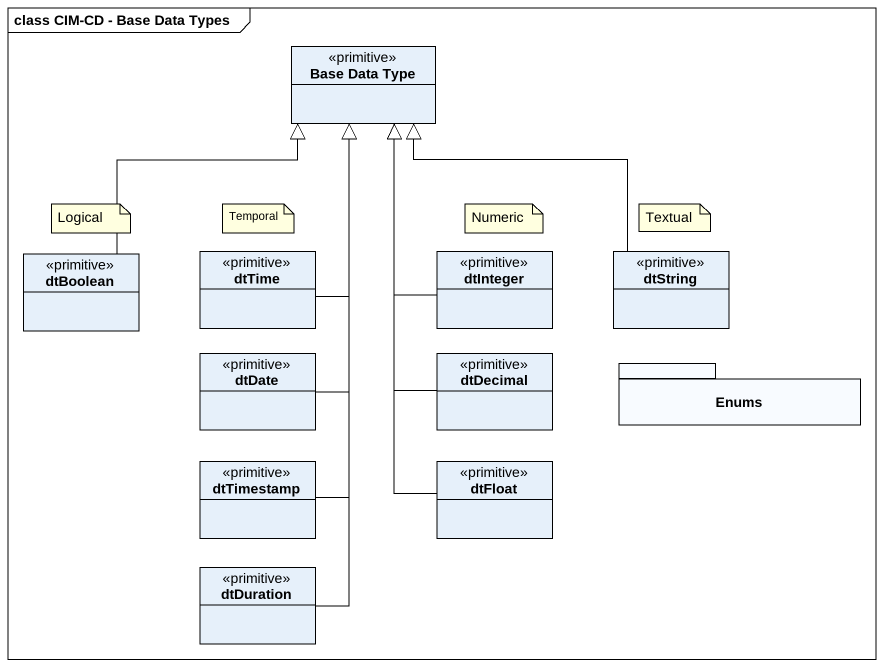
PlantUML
@startuml
mainframe class CIM-CD - Base Data Types
hide circle
hide empty members
class "Base Data Type" as Base_Data_Type <<primitive>>
class dtBoolean <<primitive>>
class dtTime <<primitive>>
class dtInteger <<primitive>>
class dtString <<primitive>>
class dtDate <<primitive>>
class dtDecimal <<primitive>>
package Enums {
}
class dtTimestamp <<primitive>>
class dtFloat <<primitive>>
class dtDuration <<primitive>>
dtBoolean -up-|> Base_Data_Type
dtTime -up-|> Base_Data_Type
dtInteger -up-|> Base_Data_Type
dtString -up-|> Base_Data_Type
dtDate -up-|> Base_Data_Type
dtDecimal -up-|> Base_Data_Type
dtTimestamp -up-|> Base_Data_Type
dtFloat -up-|> Base_Data_Type
dtDuration -up-|> Base_Data_Type
note as N1
  Logical
end note
note as N2
  Temporal
end note
note as N3
  Numeric
end note
note as N4
  Textual
end note
@enduml
